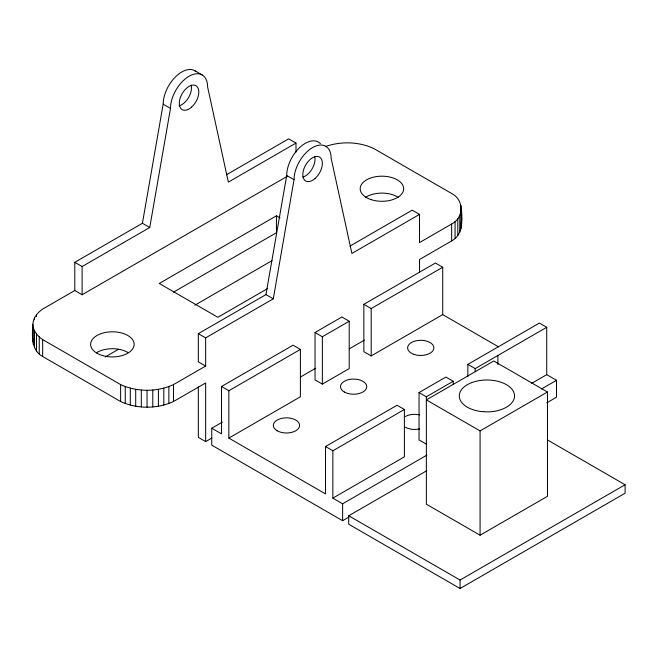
<?xml version="1.0" encoding="UTF-8"?>
<svg xmlns="http://www.w3.org/2000/svg" width="658" height="658" viewBox="0 0 658 658"><rect width="100%" height="100%" fill="white"/><g stroke="black" fill="none" stroke-linecap="round" stroke-linejoin="round"><path stroke-width="0.99" d="M211.868 438.031L205.65 441.617L205.65 382.981L173.482 401.52C156.999 409.07 137.111 409.07 120.628 401.52L42.671 356.513C30.975 350.138 32.078 335.638 32.9 324.336C33.007 317.872 37.555 312.55 42.671 309.079L74.79 290.507L74.79 262.32L142.416 223.276L163.168 104.161A26.238 15.15 -60 0 1 175.382 76.978A26.238 15.15 -60 0 1 195.936 71.467M32.9 341.255L33.204 338.771M325.455 146.512C340.984 141.174 358.709 141.544 373.686 148.486L451.643 193.493C464.12 199.695 464.12 217.823 451.643 224.016L419.524 242.588L419.524 214.393L412.204 210.165L349.908 246.125M419.524 272.642L419.524 259.499L451.643 240.927C463.339 234.552 462.245 220.052 461.414 208.759M74.79 262.32L82.11 266.548L149.744 227.504L170.496 108.389A26.238 15.15 -60 0 1 189.052 76.254A26.238 15.15 -60 0 1 207.607 86.963L228.359 182.11L295.985 143.066L295.985 152.13M419.524 214.393L351.898 253.437L331.147 158.29A26.238 15.15 -60 0 0 312.591 147.573A26.238 15.15 -60 0 0 294.036 179.716L273.284 298.822L205.65 337.875L205.65 366.062L198.329 361.834L198.329 333.647L265.955 294.595L286.707 175.489A26.238 15.15 -60 0 1 299.686 147.565A26.238 15.15 -60 0 1 320.462 143.707M226.377 174.806L288.665 138.838L295.985 143.066M74.79 290.507L82.11 294.743L287.11 176.385M280.004 217.856L276.459 215.799L159.261 283.466L217.856 317.296L267.576 288.591M173.465 292.177L276.459 232.718L276.459 215.799M105.19 356.973L118.498 349.283M194.817 305.222L272.025 260.65M32.9 324.336C33.007 330.81 37.555 336.131 42.671 339.602L120.628 384.609C137.111 392.152 156.999 392.152 173.482 384.609L205.65 366.062M348.83 517.106L342.621 520.7L211.753 445.145L211.753 428.226L221.524 433.869L221.524 386.501L293.057 345.203L300.385 349.431L300.385 396.79L228.844 438.096L228.844 390.729L300.385 349.431M315.034 332.512L341.889 317.008L349.209 321.236L349.209 368.603L322.354 384.108L315.034 379.88L315.034 332.512L322.354 336.748L349.209 321.236M363.858 304.325L435.399 263.027L442.719 267.255L442.719 314.614L371.186 355.912L363.858 351.685L363.858 304.325L371.186 308.553L442.719 267.255M211.753 428.226L222.404 422.082M300.5 376.993L315.585 368.283M349.308 348.814L364.4 340.104M228.844 438.096L325.529 493.911L325.529 446.552L397.062 405.254L404.39 409.482L404.39 456.841L332.858 498.139L332.858 450.779L404.39 409.482M426.359 444.158L419.039 439.931L419.039 392.563L445.894 377.059L453.222 381.286L453.222 384.313M467.871 376.466L467.871 364.376L539.404 323.07L546.732 327.297L546.732 374.665L531.639 383.375M419.039 392.563L426.359 396.79L453.222 381.286M467.871 364.376L475.191 368.603L546.732 327.297M332.858 498.139L342.621 503.781L426.927 455.106M541.411 389.01L556.495 380.299L556.495 397.218L546.732 402.852M547.464 392.004L493.747 360.987L426.359 399.891L480.077 430.908L547.464 392.004L547.464 496.313L480.077 535.217L426.359 504.201L426.359 396.79M547.341 439.857L625.1 484.749L625.1 493.212L460.057 588.499L348.724 524.22L348.724 515.765L426.812 470.684M348.724 515.765L460.057 580.035L625.1 484.749M194.842 70.727L202.171 74.954M163.168 104.161L170.496 108.389M286.707 175.489L294.036 179.716M442.719 314.614L498.6 346.881M546.732 374.665L556.495 380.299M142.416 223.276L149.744 227.504M265.955 294.595L273.284 298.822M198.329 333.647L205.65 337.875M221.524 386.501L228.844 390.729M325.529 446.552L332.858 450.779M205.65 441.617L198.329 437.389L198.329 386.838M461.011 222.355L461.414 225.669M497.9 355.493L497.9 364.565M480.077 430.908L480.077 535.217M475.191 368.603L475.191 371.622M461.011 205.444L461.011 228.984M460.057 580.035L460.057 588.499M459.794 215.314L459.794 232.225M457.804 218.423L457.804 235.342M455.065 221.343L455.065 238.262M451.643 224.016L451.643 240.927M371.186 308.553L371.186 355.912M342.621 503.781L342.621 520.7M322.354 336.748L322.354 384.108M173.482 384.609L173.482 401.52M168.859 386.583L168.859 403.494M163.809 388.162L163.809 405.073M158.413 389.314L158.413 406.225M152.796 390.013L152.796 406.932M147.055 390.252L147.055 407.162M141.322 390.013L141.322 406.932M135.704 389.314L135.704 406.225M130.309 388.162L130.309 405.073M125.25 386.583L125.25 403.494M120.628 384.609L120.628 401.52M82.11 266.548L82.11 294.743M42.671 339.602L42.671 356.513M39.25 336.929L39.25 353.848M36.511 314.672L36.511 316.663M36.511 334.009L36.511 350.928M34.52 317.781L34.52 319.772M34.52 330.9L34.52 347.811M33.303 327.651L33.303 344.57M419.664 428.884A13.119 7.575 0 0 1 405.369 427.239M405.369 416.53A13.119 7.575 0 0 1 419.664 414.885M97.006 352.392A21.755 12.56 0 0 1 127.767 352.392M365.264 197.581A21.755 12.56 0 0 1 398.592 197.581M191.157 85.088A13.81 7.97 -60 0 1 179.198 105.798M314.697 156.407A13.81 7.97 -60 0 1 302.738 177.125M483.646 411.645L481.245 411.554A27.62 15.948 0 0 1 465.296 386.016A27.62 15.948 0 0 1 511.982 389.248A27.62 15.948 0 0 1 486.023 411.883L483.646 411.645M277.191 430.768A13.119 7.575 0 0 0 299.135 427.371A13.119 7.575 0 0 0 283.072 418.093A13.119 7.575 0 0 0 277.191 430.768M344.331 392.004A13.119 7.575 0 0 0 366.284 388.607A13.119 7.575 0 0 0 350.212 379.329A13.119 7.575 0 0 0 344.331 392.004M414.186 354.44A13.119 7.575 0 0 0 433.869 347.885A13.119 7.575 0 0 0 414.186 341.321A13.119 7.575 0 0 0 414.186 354.44M97.006 353.239A21.755 12.56 0 0 0 133.401 347.605A21.755 12.56 0 0 0 106.761 332.224A21.755 12.56 0 0 0 97.006 353.239M371.054 199.613A21.755 12.56 0 0 0 403.683 188.739A21.755 12.56 0 0 0 371.054 177.866A21.755 12.56 0 0 0 371.054 199.613M191.577 107.114A13.81 7.97 -60 0 0 195.952 85.721A13.81 7.97 -60 0 0 179.618 100.205A13.81 7.97 -60 0 0 191.577 107.114M315.116 178.433A13.81 7.97 -60 0 0 319.492 157.04A13.81 7.97 -60 0 0 303.157 171.532A13.81 7.97 -60 0 0 315.116 178.433"/></g></svg>
